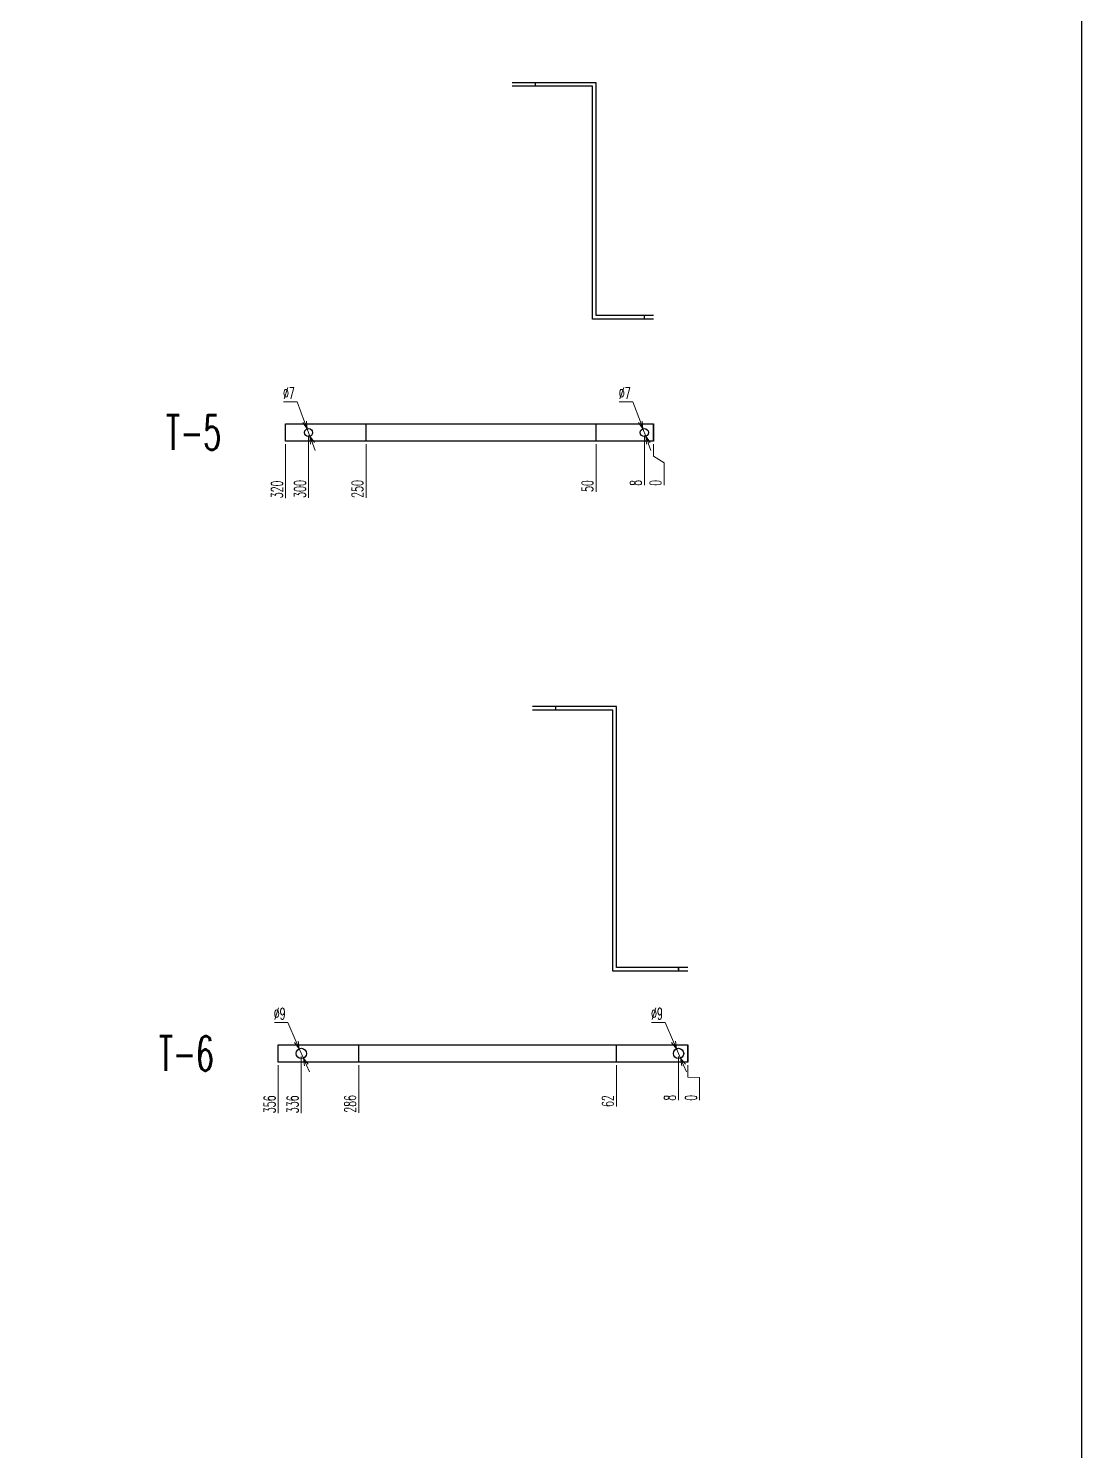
# Model space of a CAD drawing. Header units: millimetres. Extents: x 173893 to 258446, y -176540 to -123824.
# Drawn here: x 195434 to 196349, y -170586 to -169350 of the extents above; entities that cross this region are included whole.
import ezdxf
from ezdxf.enums import TextEntityAlignment as Align

# ---------------------------------------------------------------- set-up
doc = ezdxf.new("R2010")
doc.units = ezdxf.units.MM
doc.header["$LTSCALE"] = 3
doc.layers.add('@.DM. NÉT CHÍNH', color=7, linetype='Continuous')
doc.styles.add('Ann_w01', font='romans.shx', dxfattribs={"width": 0.6, "bigfont": 'chineset.shx'})
doc.dimstyles.new('Dim 01_SC05', dxfattribs={"dimscale": 5, "dimtxt": 2, "dimasz": 1.3, "dimexe": 0.5, "dimexo": 0.5, "dimgap": 0.5, "dimtad": 1, "dimtoh": 1, "dimdec": 1, "dimzin": 12, "dimdsep": 46, "dimtxsty": 'Ann_w01', "dimblk": 'OPEN30', "dimcen": 1.5, "dimclrd": 6, "dimclre": 6, "dimclrt": 3, "dimadec": 1, "dimazin": 3, "dimtm": 1e-09, "dimtfac": 1, "dimtdec": 1, "dimtmove": 0, "dimatfit": 3, "dimldrblk": 'OPEN30', "dimfxl": 1, "dimtolj": 1, "dimlwd": 20, "dimlwe": 20, "dimarcsym": 0})

# ---------------------------------------------------------------- blocks, each defined once
blk = doc.blocks.new('*D918')
at = {"color": 6, "linetype": 'Continuous', "lineweight": 20, "transparency": 16777216}
blk.add_line((195657.2, -169710.9), (195657.2, -169758.1), dxfattribs=at)
at = {"layer": 'Defpoints', "color": 0, "linetype": 'Continuous', "transparency": 16777216}
for p in [(195977.2, -169700.9), (195657.2, -169708.4), (195657.2, -169740.2)]:
    blk.add_point(p, dxfattribs=at)
at = {"color": 3, "linetype": 'Continuous', "transparency": 16777216, "insert": (195649.7, -169750.4), "char_height": 10, "attachment_point": 5, "rotation": 90, "style": 'Ann_w01'}
blk.add_mtext('\\A1;320', dxfattribs=at)
blk = doc.blocks.new('_Open30')
at = {"color": 0, "linetype": 'ByBlock', "lineweight": -2}
for p, q in [((-1, 0.27), (0, 0)), ((0, 0), (-1, -0.27)), ((0, 0), (-1, 0))]:
    blk.add_line(p, q, dxfattribs=at)
blk = doc.blocks.new('*D919')
at = {"color": 6, "linetype": 'Continuous', "lineweight": 20, "transparency": 16777216}
blk.add_line((195677.2, -169703.4), (195677.2, -169757.7), dxfattribs=at)
at = {"layer": 'Defpoints', "color": 0, "linetype": 'Continuous', "transparency": 16777216}
for p in [(195677.2, -169700.9), (195977.2, -169700.9), (195677.2, -169739.7)]:
    blk.add_point(p, dxfattribs=at)
at = {"color": 3, "linetype": 'Continuous', "transparency": 16777216, "insert": (195669.7, -169750), "char_height": 10, "attachment_point": 5, "rotation": 90, "style": 'Ann_w01'}
blk.add_mtext('\\A1;300', dxfattribs=at)
blk = doc.blocks.new('*D920')
at = {"color": 6, "linetype": 'Continuous', "lineweight": 20, "transparency": 16777216}
blk.add_line((195727.2, -169710.9), (195727.2, -169757.7), dxfattribs=at)
at = {"layer": 'Defpoints', "color": 0, "linetype": 'Continuous', "transparency": 16777216}
for p in [(195977.2, -169700.9), (195727.2, -169708.4), (195727.2, -169739.7)]:
    blk.add_point(p, dxfattribs=at)
at = {"color": 3, "linetype": 'Continuous', "transparency": 16777216, "insert": (195719.7, -169750), "char_height": 10, "attachment_point": 5, "rotation": 90, "style": 'Ann_w01'}
blk.add_mtext('\\A1;250', dxfattribs=at)
blk = doc.blocks.new('*D921')
at = {"color": 6, "linetype": 'Continuous', "lineweight": 20, "transparency": 16777216}
blk.add_line((195927.2, -169710.9), (195927.2, -169752.4), dxfattribs=at)
at = {"layer": 'Defpoints', "color": 0, "linetype": 'Continuous', "transparency": 16777216}
for p in [(195977.2, -169700.9), (195927.2, -169708.4), (195927.2, -169740.2)]:
    blk.add_point(p, dxfattribs=at)
at = {"color": 3, "linetype": 'Continuous', "transparency": 16777216, "insert": (195919.7, -169747.5), "char_height": 10, "attachment_point": 5, "rotation": 90, "style": 'Ann_w01'}
blk.add_mtext('\\A1;50', dxfattribs=at)
blk = doc.blocks.new('*D922')
at = {"color": 6, "linetype": 'Continuous', "lineweight": 20, "transparency": 16777216}
blk.add_line((195969.2, -169703.4), (195969.2, -169746.7), dxfattribs=at)
at = {"layer": 'Defpoints', "color": 0, "linetype": 'Continuous', "transparency": 16777216}
for p in [(195969.2, -169700.9), (195977.2, -169700.9), (195969.2, -169740.2)]:
    blk.add_point(p, dxfattribs=at)
at = {"color": 3, "linetype": 'Continuous', "transparency": 16777216, "insert": (195961.7, -169744.7), "char_height": 10, "attachment_point": 5, "rotation": 90, "style": 'Ann_w01'}
blk.add_mtext('\\A1;8', dxfattribs=at)
blk = doc.blocks.new('*D923')
at = {"color": 6, "linetype": 'Continuous', "lineweight": 20, "transparency": 16777216}
for p, q in [((195977.2, -169710.9), (195977.2, -169721.4)), ((195977.2, -169721.4), (195986.4, -169727.2)), ((195986.4, -169727.2), (195986.4, -169746.7))]:
    blk.add_line(p, q, dxfattribs=at)
at = {"layer": 'Defpoints', "color": 0, "linetype": 'Continuous', "transparency": 16777216}
for p in [(195977.2, -169700.9), (195977.2, -169708.4), (195986.4, -169740.2)]:
    blk.add_point(p, dxfattribs=at)
at = {"color": 3, "linetype": 'Continuous', "transparency": 16777216, "insert": (195978.9, -169744.7), "char_height": 10, "attachment_point": 5, "rotation": 90, "style": 'Ann_w01'}
blk.add_mtext('\\A1;0', dxfattribs=at)
blk = doc.blocks.new('*D924')
at = {"color": 6, "linetype": 'Continuous', "lineweight": 20, "transparency": 16777216}
for p, q in [((195655.4, -169674.2), (195667.3, -169674.2)), ((195667.3, -169674.2), (195673.7, -169691.5)), ((195678.4, -169704.2), (195676, -169697.6)), ((195680.6, -169710.3), (195682.9, -169716.4))]:
    blk.add_line(p, q, dxfattribs=at)
at = {"layer": 'Defpoints', "color": 0, "linetype": 'Continuous', "transparency": 16777216}
for p in [(195676, -169697.6), (195678.4, -169704.2)]:
    blk.add_point(p, dxfattribs=at)
at = {"color": 6, "linetype": 'Continuous', "lineweight": 20, "transparency": 16777216, "xscale": 6.5, "yscale": 6.5, "zscale": 6.5}
for p, rotation in [((195676, -169697.6), 290.2372416990813), ((195678.4, -169704.2), 110.2372416990813)]:
    blk.add_blockref('_Open30', p, dxfattribs=dict(at, rotation=rotation))
at = {"color": 3, "linetype": 'Continuous', "transparency": 16777216, "insert": (195660.1, -169666.7), "char_height": 10, "attachment_point": 5, "style": 'Ann_w01'}
blk.add_mtext('\\A1;∅7', dxfattribs=at)
blk = doc.blocks.new('*D925')
at = {"color": 6, "linetype": 'Continuous', "lineweight": 20, "transparency": 16777216}
for p, q in [((195947.4, -169674.2), (195959.3, -169674.2)), ((195959.3, -169674.2), (195965.7, -169691.5)), ((195970.4, -169704.2), (195968, -169697.6)), ((195972.6, -169710.3), (195974.9, -169716.4))]:
    blk.add_line(p, q, dxfattribs=at)
at = {"layer": 'Defpoints', "color": 0, "linetype": 'Continuous', "transparency": 16777216}
for p in [(195968, -169697.6), (195970.4, -169704.2)]:
    blk.add_point(p, dxfattribs=at)
at = {"color": 6, "linetype": 'Continuous', "lineweight": 20, "transparency": 16777216, "xscale": 6.5, "yscale": 6.5, "zscale": 6.5}
for p, rotation in [((195968, -169697.6), 290.2372416992111), ((195970.4, -169704.2), 110.2372416992111)]:
    blk.add_blockref('_Open30', p, dxfattribs=dict(at, rotation=rotation))
at = {"color": 3, "linetype": 'Continuous', "transparency": 16777216, "insert": (195952.1, -169666.7), "char_height": 10, "attachment_point": 5, "style": 'Ann_w01'}
blk.add_mtext('\\A1;∅7', dxfattribs=at)
blk = doc.blocks.new('*D943')
at = {"color": 6, "linetype": 'Continuous', "lineweight": 20, "transparency": 16777216}
blk.add_line((195650.9, -170250.9), (195650.9, -170292.9), dxfattribs=at)
at = {"layer": 'Defpoints', "color": 0, "linetype": 'Continuous', "transparency": 16777216}
for p in [(195650.9, -170248.4), (196006.9, -170240.9), (195650.9, -170274.9)]:
    blk.add_point(p, dxfattribs=at)
at = {"color": 3, "linetype": 'Continuous', "transparency": 16777216, "insert": (195643.4, -170285.1), "char_height": 10, "attachment_point": 5, "rotation": 90, "style": 'Ann_w01'}
blk.add_mtext('\\A1;356', dxfattribs=at)
blk = doc.blocks.new('*D944')
at = {"color": 6, "linetype": 'Continuous', "lineweight": 20, "transparency": 16777216}
blk.add_line((195670.9, -170243.4), (195670.9, -170292.9), dxfattribs=at)
at = {"layer": 'Defpoints', "color": 0, "linetype": 'Continuous', "transparency": 16777216}
for p in [(195670.9, -170240.9), (196006.9, -170240.9), (195670.9, -170274.9)]:
    blk.add_point(p, dxfattribs=at)
at = {"color": 3, "linetype": 'Continuous', "transparency": 16777216, "insert": (195663.4, -170285.1), "char_height": 10, "attachment_point": 5, "rotation": 90, "style": 'Ann_w01'}
blk.add_mtext('\\A1;336', dxfattribs=at)
blk = doc.blocks.new('*D945')
at = {"color": 6, "linetype": 'Continuous', "lineweight": 20, "transparency": 16777216}
blk.add_line((195720.9, -170250.9), (195720.9, -170292.4), dxfattribs=at)
at = {"layer": 'Defpoints', "color": 0, "linetype": 'Continuous', "transparency": 16777216}
for p in [(195720.9, -170248.4), (196006.9, -170240.9), (195720.9, -170274.5)]:
    blk.add_point(p, dxfattribs=at)
at = {"color": 3, "linetype": 'Continuous', "transparency": 16777216, "insert": (195713.4, -170284.7), "char_height": 10, "attachment_point": 5, "rotation": 90, "style": 'Ann_w01'}
blk.add_mtext('\\A1;286', dxfattribs=at)
blk = doc.blocks.new('*D946')
at = {"color": 6, "linetype": 'Continuous', "lineweight": 20, "transparency": 16777216}
blk.add_line((195944.9, -170250.9), (195944.9, -170287), dxfattribs=at)
at = {"layer": 'Defpoints', "color": 0, "linetype": 'Continuous', "transparency": 16777216}
for p in [(195944.9, -170248.4), (196006.9, -170240.9), (195944.9, -170275.1)]:
    blk.add_point(p, dxfattribs=at)
at = {"color": 3, "linetype": 'Continuous', "transparency": 16777216, "insert": (195937.4, -170282.3), "char_height": 10, "attachment_point": 5, "rotation": 90, "style": 'Ann_w01'}
blk.add_mtext('\\A1;62', dxfattribs=at)
blk = doc.blocks.new('*D947')
at = {"color": 6, "linetype": 'Continuous', "lineweight": 20, "transparency": 16777216}
blk.add_line((195998.9, -170243.4), (195998.9, -170281.4), dxfattribs=at)
at = {"layer": 'Defpoints', "color": 0, "linetype": 'Continuous', "transparency": 16777216}
for p in [(195998.9, -170240.9), (196006.9, -170240.9), (195998.9, -170274.9)]:
    blk.add_point(p, dxfattribs=at)
at = {"color": 3, "linetype": 'Continuous', "transparency": 16777216, "insert": (195991.4, -170279.4), "char_height": 10, "attachment_point": 5, "rotation": 90, "style": 'Ann_w01'}
blk.add_mtext('\\A1;8', dxfattribs=at)
blk = doc.blocks.new('*D942')
at = {"color": 6, "linetype": 'Continuous', "lineweight": 20, "transparency": 16777216}
for p, q in [((196006.9, -170250.9), (196006.9, -170261.4)), ((196006.9, -170261.4), (196017.2, -170261.9)), ((196017.2, -170261.9), (196017.2, -170281.4))]:
    blk.add_line(p, q, dxfattribs=at)
at = {"layer": 'Defpoints', "color": 0, "linetype": 'Continuous', "transparency": 16777216}
for p in [(196006.9, -170240.9), (196006.9, -170248.4), (196017.2, -170274.9)]:
    blk.add_point(p, dxfattribs=at)
at = {"color": 3, "linetype": 'Continuous', "transparency": 16777216, "insert": (196009.7, -170279.4), "char_height": 10, "attachment_point": 5, "rotation": 90, "style": 'Ann_w01'}
blk.add_mtext('\\A1;0', dxfattribs=at)
blk = doc.blocks.new('*D948')
at = {"color": 6, "linetype": 'Continuous', "lineweight": 20, "transparency": 16777216}
for p, q in [((195647.5, -170213.8), (195659.2, -170213.8)), ((195659.2, -170213.8), (195666.5, -170230.8)), ((195672.7, -170245), (195669.1, -170236.7)), ((195675.3, -170251), (195677.9, -170256.9))]:
    blk.add_line(p, q, dxfattribs=at)
at = {"layer": 'Defpoints', "color": 0, "linetype": 'Continuous', "transparency": 16777216}
for p in [(195669.1, -170236.7), (195672.7, -170245)]:
    blk.add_point(p, dxfattribs=at)
at = {"color": 6, "linetype": 'Continuous', "lineweight": 20, "transparency": 16777216, "xscale": 6.5, "yscale": 6.5, "zscale": 6.5}
for p, rotation in [((195669.1, -170236.7), 293.4209319444812), ((195672.7, -170245), 113.4209319444812)]:
    blk.add_blockref('_Open30', p, dxfattribs=dict(at, rotation=rotation))
at = {"color": 3, "linetype": 'Continuous', "transparency": 16777216, "insert": (195652.1, -170206.3), "char_height": 10, "attachment_point": 5, "style": 'Ann_w01'}
blk.add_mtext('\\A1;∅9', dxfattribs=at)
blk = doc.blocks.new('*D949')
at = {"color": 6, "linetype": 'Continuous', "lineweight": 20, "transparency": 16777216}
for p, q in [((195975.5, -170213.8), (195987.2, -170213.8)), ((195987.2, -170213.8), (195994.5, -170230.8)), ((196000.7, -170245), (195997.1, -170236.7)), ((196003.3, -170251), (196005.9, -170256.9))]:
    blk.add_line(p, q, dxfattribs=at)
at = {"layer": 'Defpoints', "color": 0, "linetype": 'Continuous', "transparency": 16777216}
for p in [(195997.1, -170236.7), (196000.7, -170245)]:
    blk.add_point(p, dxfattribs=at)
at = {"color": 6, "linetype": 'Continuous', "lineweight": 20, "transparency": 16777216, "xscale": 6.5, "yscale": 6.5, "zscale": 6.5}
for p, rotation in [((195997.1, -170236.7), 293.4209319428947), ((196000.7, -170245), 113.4209319428947)]:
    blk.add_blockref('_Open30', p, dxfattribs=dict(at, rotation=rotation))
at = {"color": 3, "linetype": 'Continuous', "transparency": 16777216, "insert": (195980.1, -170206.3), "char_height": 10, "attachment_point": 5, "style": 'Ann_w01'}
blk.add_mtext('\\A1;∅9', dxfattribs=at)

msp = doc.modelspace()

# ---------------------------------------------------------------- linework, layer by layer
at = {"color": 4, "linetype": 'Continuous'}
for p, q in [((195874.16, -169396.7), (195874.16, -169399.7)), ((195969.16, -169599.2), (195969.16, -169602.2)), ((195977.16, -169708.4), (195977.16, -169693.4)), ((195891.91, -169939.22), (195891.91, -169942.22)), ((195998.91, -170168.22), (195998.91, -170166.22)), ((195998.91, -170166.22), (195998.91, -170169.22)), ((196006.91, -170248.37), (196006.91, -170233.37))]:
    msp.add_line(p, q, dxfattribs=at)
for points in [[(195977.16, -169599.2), (195927.16, -169599.2), (195927.16, -169396.7), (195854.16, -169396.7)], [(195977.16, -169602.2), (195924.16, -169602.2), (195924.16, -169399.7), (195854.16, -169399.7)], [(196006.91, -170166.22), (195944.91, -170166.22), (195944.91, -169939.22), (195871.91, -169939.22)], [(196006.91, -170169.22), (195941.91, -170169.22), (195941.91, -169942.22), (195871.91, -169942.22)]]:
    msp.add_lwpolyline(points, dxfattribs=at)
for points in [[(195977.16, -169708.4), (195657.16, -169708.4), (195657.16, -169693.4), (195977.16, -169693.4)], [(195977.16, -169708.4), (195727.16, -169708.4), (195727.16, -169693.4), (195977.16, -169693.4)], [(195977.16, -169708.4), (195927.16, -169708.4), (195927.16, -169693.4), (195977.16, -169693.4)], [(196006.91, -170248.37), (195650.91, -170248.37), (195650.91, -170233.37), (196006.91, -170233.37)], [(196006.91, -170248.37), (195720.91, -170248.37), (195720.91, -170233.37), (196006.91, -170233.37)], [(196006.91, -170248.37), (195944.91, -170248.37), (195944.91, -170233.37), (196006.91, -170233.37)]]:
    msp.add_lwpolyline(points, close=True, dxfattribs=at)
for centre, radius in [((195677.16, -169700.9), 3.5), ((195969.16, -169700.9), 3.5), ((195670.91, -170240.87), 4.5), ((195998.91, -170240.87), 4.5)]:
    msp.add_circle(centre, radius, dxfattribs=at)
at = {"layer": '@.DM. NÉT CHÍNH', "linetype": 'Continuous'}
msp.add_lwpolyline([(191139.08, -167105.38), (196349.34, -167105.38), (196349.34, -171550.66), (191139.08, -171550.66)], close=True, dxfattribs=at)

# ---------------------------------------------------------------- texts
at = {"style": 'Ann_w01', "width": 0.6}
for s, p in [('T-5', (195577.16, -169700.9)), ('T-6', (195570.91, -170240.87))]:
    msp.add_text(s, height=30, dxfattribs=at).set_placement(p, align=Align.MIDDLE_CENTER)

# ---------------------------------------------------------------- dimensions: what is measured, and where the dimension line sits
at = {"color": 4, "linetype": 'Continuous'}
for p1, p2, picture, middle in [((195678.37, -169704.18), (195675.95, -169697.62), '*D924', (195660.09, -169674.16)), ((195970.37, -169704.18), (195967.95, -169697.62), '*D925', (195952.09, -169674.16)), ((195672.7, -170245), (195669.12, -170236.74), '*D948', (195652.12, -170213.8)), ((196000.7, -170245), (195997.12, -170236.74), '*D949', (195980.12, -170213.8))]:
    dim = msp.add_diameter_dim_2p(p1=p1, p2=p2, dimstyle='Dim 01_SC05', dxfattribs=at)
    dim.commit()
    dim.dimension.update_dxf_attribs({"geometry": picture, "text_midpoint": middle, "dimtype": 163})
for feature_location, offset, origin, picture, middle in [((195657.16, -169708.4), (0, -31.77), (195977.16, -169700.9), '*D918', (195649.66, -169750.38)), ((195677.16, -169700.9), (0, -38.84), (195977.16, -169700.9), '*D919', (195669.66, -169749.96)), ((195727.16, -169708.4), (0, -31.34), (195977.16, -169700.9), '*D920', (195719.66, -169749.96)), ((195927.16, -169708.4), (0, -31.77), (195977.16, -169700.9), '*D921', (195919.66, -169747.53)), ((195969.16, -169700.9), (0, -39.27), (195977.16, -169700.9), '*D922', (195961.66, -169744.67)), ((195977.16386266, -169708.39901226), (9.25650933, -31.77125951), (195977.16386266, -169700.89901226), '*D923', (195978.92037199, -169744.67027176)), ((195650.91, -170248.37), (0, -26.56), (196006.91, -170240.87), '*D943', (195643.41, -170285.15)), ((195670.91, -170240.87), (0, -34.06), (196006.91, -170240.87), '*D944', (195663.41, -170285.15)), ((195720.91, -170248.37), (0, -26.13), (196006.91, -170240.87), '*D945', (195713.41, -170284.72)), ((195944.91, -170248.37), (0, -26.71), (196006.91, -170240.87), '*D946', (195937.41, -170282.29)), ((195998.91, -170240.87), (0, -34.06), (196006.91, -170240.87), '*D947', (195991.41, -170279.43)), ((196006.91293356, -170248.36949547), (10.32787269, -26.56347633), (196006.91293356, -170240.86949547), '*D942', (196009.74080624, -170279.43297181))]:
    dim = msp.add_ordinate_dim(feature_location=feature_location, offset=offset, dtype=1, origin=origin, dimstyle='Dim 01_SC05', dxfattribs=at)
    dim.commit()
    dim.dimension.update_dxf_attribs({"geometry": picture, "text_midpoint": middle})

doc.saveas('drawing.dxf')
